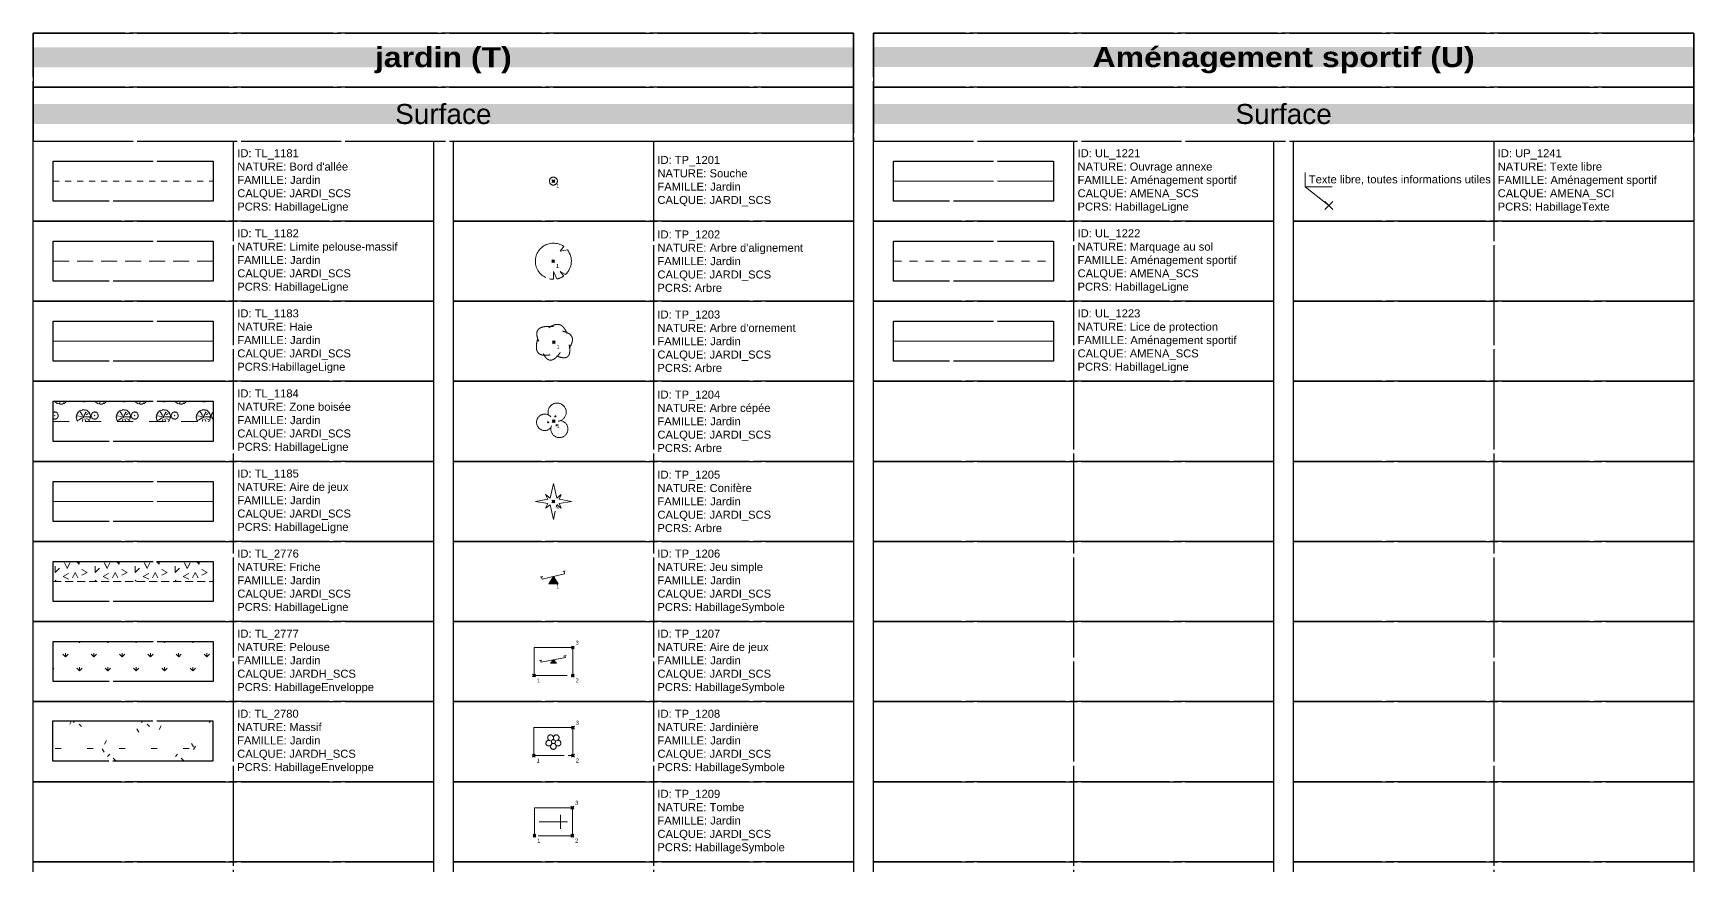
# Model space of a CAD drawing. Header units: metres. Extents: x 3067 to 3319, y 1703 to 1914.
# Drawn here: x 3109.05 to 3150.55, y 1725.07 to 1745.87 of the extents above; entities that cross this region are included whole.
import ezdxf

# ---------------------------------------------------------------- set-up
doc = ezdxf.new("R2010")
doc.units = ezdxf.units.M
doc.header["$PDMODE"] = 3
doc.header["$PDSIZE"] = 0.1
for name, pattern in [('Socle_Continu', [2.5, 2.5, 0]), ('TL_1181', [0.3, 0.15, -0.15]), ('TL_1182', [0.6, 0.4, -0.2]), ('TL_1184', [0.8, 0.4, -0.4]), ('TL_1185', [2.5, 2.5, 0]), ('TL_2776', [0.3, 0.2, -0.1]), ('UL_1221', [2.5, 2.5, 0]), ('UL_1222', [0.4, 0.2, -0.2])]:
    doc.linetypes.add(name, pattern=pattern)
doc.layers.get('0').update_dxf_attribs({"lineweight": 30})
for name, color, linetype, lineweight in [('1', 7, 'Socle_Continu', 30), ('2', 7, 'Socle_Continu', 30), ('3_sens et nbr de points', 7, 'Socle_Continu', 5), ('JARDH_SCS', 82, 'Socle_Continu', 13), ('JARDI_SCS', 82, 'Socle_Continu', 13)]:
    doc.layers.add(name, color=color, linetype=linetype, lineweight=lineweight)
doc.layers.add('AMENA_SCI', color=110, linetype='Socle_Continu', lineweight=13, true_color=0x00ff7f)
doc.layers.add('AMENA_SCS', color=110, linetype='Socle_Continu', lineweight=13, true_color=0x00ff7f)
doc.styles.get("Standard").update_dxf_attribs({"font": 'arial.ttf'})
doc.styles.add('Style_1', font='WINGDNG2.TTF')
doc.linetypes.add('TL_1183', pattern='A,0.5,-0.05,["ù",Style_1,S=0.254,R=180,X=0,Y=0.254],0,["ù",Style_1,S=0.254,R=0,X=-0.1,Y=-0.254]', length=0.55)
doc.linetypes.add('UL_1223', pattern='A,0.5,0,["§",Style_1,S=0.1,R=0,X=0.2,Y=-0.065],0.5', length=1)

# ---------------------------------------------------------------- blocks, each defined once
blk = doc.blocks.new('TP_1206')
at = {"layer": 'JARDI_SCS', "linetype": 'Socle_Continu'}
blk.add_hatch(color=256, dxfattribs=at).paths.add_polyline_path([(0, 0.125), (-0.117, -0.062), (0.117, -0.062)])
at = {"layer": 'JARDI_SCS', "linetype": 'Socle_Continu', "flags": 128}
for points in [[(-0.328, 0.109), (-0.266, 0.125)], [(-0.281, 0.055), (-0.297, 0.117)], [(-0.281, 0.055), (0.281, 0.195), (0.266, 0.258)], [(0.234, 0.25), (0.297, 0.266)]]:
    blk.add_lwpolyline(points, dxfattribs=at)
blk.add_lwpolyline([(0, 0.125), (-0.117, -0.062), (0.117, -0.062)], close=True, dxfattribs=at)
at = {"layer": 'JARDI_SCS', "linetype": 'Socle_Continu', "flags": 9}
for tag, p in [('ID', (0.793, 0.119)), ('NATURE', (0.793, -0.203)), ('FAMILLE', (0.793, -0.524)), ('CALQUE', (0.793, -0.845)), ('PCRS', (0.793, -1.166))]:
    blk.add_attdef(tag, p, '', height=0.2, dxfattribs=at)
blk = doc.blocks.new('TP_1205')
at = {"layer": 'JARDI_SCS', "linetype": 'Socle_Continu', "flags": 128}
blk.add_lwpolyline([(0.084, 0.084), (0, 0.45), (-0.084, 0.084), (-0.197, 0.169), (-0.141, 0.056), (-0.45, 0), (-0.141, -0.056), (-0.197, -0.169), (-0.084, -0.084), (0, -0.45), (0.084, -0.084), (0.197, -0.169), (0.141, -0.056), (0.45, 0), (0.141, 0.056), (0.197, 0.169)], close=True, dxfattribs=at)
at = {"layer": 'JARDI_SCS', "linetype": 'Socle_Continu', "flags": 9}
for tag, p in [('ID', (0.936, 0.245)), ('NATURE', (0.936, -0.076)), ('FAMILLE', (0.936, -0.398)), ('CALQUE', (0.936, -0.719)), ('PCRS', (0.936, -1.04))]:
    blk.add_attdef(tag, p, '', height=0.2, dxfattribs=at)
blk = doc.blocks.new('TP_1201')
at = {"layer": 'JARDI_SCS', "linetype": 'Socle_Continu'}
blk.add_circle((0, 0), 0.1, dxfattribs=at)
at = {"layer": 'JARDI_SCS', "linetype": 'Socle_Continu', "flags": 9}
for tag, p in [('ID', (0.488, -0.054)), ('NATURE', (0.488, -0.375)), ('CALQUE', (0.488, -1.017)), ('FAMILLE', (0.488, -0.696))]:
    blk.add_attdef(tag, p, '', height=0.2, dxfattribs=at)
blk = doc.blocks.new('TP_1202')
at = {"layer": 'JARDI_SCS', "linetype": 'Socle_Continu', "flags": 128}
blk.add_lwpolyline([(0.31, -0.335, 0.396139), (0.355, 0.281), (0.177, 0.251), (0.264, 0.367, 1.3671), (0.008, -0.453), (0.008, -0.256), (0.09, -0.446, 0.10638), (0.264, -0.372), (0.177, -0.256)], format="xyb", close=True, dxfattribs=at)
at = {"layer": 'JARDI_SCS', "linetype": 'Socle_Continu', "flags": 9}
for tag, p in [('ID', (1, 0.227)), ('NATURE', (1, -0.094)), ('FAMILLE', (1, -0.415)), ('CALQUE', (1, -0.736)), ('PCRS', (1, -1.058))]:
    blk.add_attdef(tag, p, '', height=0.2, dxfattribs=at)
blk = doc.blocks.new('TP_1203')
at = {"layer": 'JARDI_SCS', "linetype": 'Socle_Continu'}
for points in [[(0.317, 0.2, 0.007667), (0.31, 0.219, 0.026874), (0.279, 0.282, 0.047786), (0.236, 0.346, 0.023985), (0.22, 0.364, 0.040407), (0.188, 0.391, 0.05708), (0.15, 0.412, 0.021505), (0.134, 0.418, 0.075257), (0.079, 0.426, 0.004647), (0.075, 0.426, 0.067031), (0.011, 0.416, 0.025669), (-0.025, 0.403, 0.024468), (-0.058, 0.388, 0.036292), (-0.133, 0.341)], [(-0.414, 0.059, 0.030688), (-0.44, -0.051, 0.042762), (-0.448, -0.139, 0.002681), (-0.448, -0.145, 0.068057), (-0.437, -0.22, 0.027564), (-0.43, -0.238, 0.0661), (-0.407, -0.278, 0.02929), (-0.395, -0.292, 0.071575), (-0.359, -0.319, 0.024959), (-0.339, -0.328, 0.055555), (-0.293, -0.342, 0.042997), (-0.227, -0.347, 0.011964), (-0.208, -0.347, 0.03671), (-0.105, -0.334)], [(-0.02, 0.369, 0.026081), (-0.147, 0.375, 0.000498), (-0.149, 0.375, 0.000061), (-0.149, 0.375, 0.039737), (-0.254, 0.367, 0.05935), (-0.332, 0.345, 0.002412), (-0.335, 0.344, 0.092506), (-0.393, 0.305, 0.000753), (-0.393, 0.305, 0.098491), (-0.424, 0.258, 0.011844), (-0.427, 0.252, 0.083514), (-0.437, 0.191, 0.009601), (-0.437, 0.184, 0.062383), (-0.423, 0.101, 0.027233), (-0.4, 0.034, 0.012932), (-0.386, 0.003)], [(0.373, -0.166, 0.034341), (0.42, -0.085, 0.016386), (0.431, -0.062, 0.033024), (0.447, -0.013, 0.065516), (0.455, 0.048, 0.004498), (0.455, 0.052, 0.088708), (0.444, 0.108, 0.001985), (0.443, 0.11, 0.087204), (0.413, 0.157, 0.010127), (0.407, 0.164, 0.060799), (0.363, 0.198, 0.037701), (0.311, 0.224, 0.012492), (0.293, 0.231, 0.034867), (0.205, 0.256)], [(-0.274, -0.306, 0.039486), (-0.23, -0.38, 0.04359), (-0.198, -0.418, 0.016585), (-0.184, -0.431, 0.081902), (-0.139, -0.459, 0.006579), (-0.135, -0.461, 0.089308), (-0.092, -0.468, 0.016983), (-0.084, -0.468, 0.078527), (-0.037, -0.457, 0.013117), (-0.03, -0.454, 0.063228), (0.027, -0.417, 0.02257), (0.061, -0.386, 0.018838), (0.086, -0.359, 0.027877), (0.148, -0.278)], [(0.064, -0.363, 0.004702), (0.076, -0.368, 0.029397), (0.155, -0.395, 0.053456), (0.231, -0.408, 0.017025), (0.243, -0.409, 0.067312), (0.292, -0.402, 0.029038), (0.305, -0.398, 0.085197), (0.338, -0.377, 0.008842), (0.341, -0.374, 0.097758), (0.369, -0.332, 0.000163), (0.369, -0.332, 0.072483), (0.386, -0.268, 0.026786), (0.388, -0.219, 0.018833), (0.387, -0.184, 0.02958), (0.373, -0.081)]]:
    blk.add_lwpolyline(points, format="xyb", dxfattribs=at)
at = {"layer": 'JARDI_SCS', "linetype": 'Socle_Continu', "flags": 9}
for tag, p in [('ID', (0.889, 0.246)), ('NATURE', (0.889, -0.075)), ('FAMILLE', (0.889, -0.396)), ('CALQUE', (0.889, -0.718)), ('PCRS', (0.889, -1.039))]:
    blk.add_attdef(tag, p, '', height=0.2, dxfattribs=at)
blk = doc.blocks.new('TP_1204')
at = {"layer": 'JARDI_SCS', "linetype": 'Socle_Continu'}
for centre, radius in [((0.056, 0.119), 0.014), ((-0.127, -0.029), 0.0141), ((0.084, -0.106), 0.014)]:
    blk.add_circle(centre, radius, dxfattribs=at)
for centre, radius, start, end in [((0.098, 0.224), 0.227, 277.1047, 198.3791), ((-0.211, -0.029), 0.205, 43.3093, 318.8126), ((0.154, -0.198), 0.214, 157.5, 81.9939)]:
    blk.add_arc(centre, radius, start, end, dxfattribs=at)
at = {"layer": 'JARDI_SCS', "linetype": 'Socle_Continu', "extrusion": (0, 0, -1)}
blk.add_ellipse((-0.127, -0.029), major_axis=(0.00999, 0.00999), ratio=1, start_param=3.926991, end_param=7.068583, dxfattribs=at)
at = {"layer": 'JARDI_SCS', "linetype": 'Socle_Continu', "flags": 9}
for tag, p in [('ID', (0.961, 0.266)), ('NATURE', (0.961, -0.055)), ('FAMILLE', (0.961, -0.377)), ('CALQUE', (0.961, -0.698)), ('PCRS', (0.961, -1.019))]:
    blk.add_attdef(tag, p, '', height=0.2, dxfattribs=at)
blk = doc.blocks.new('TP_1207')
at = {"layer": 'JARDI_SCS', "linetype": 'Socle_Continu'}
blk.add_hatch(color=256, dxfattribs=at).paths.add_polyline_path([(0.484, 0.394), (0.408, 0.306), (0.56, 0.306)])
for p, q in [((0.181, 0.339), (0.786, 0.448)), ((0.741, 0.487), (0.802, 0.498)), ((0.786, 0.448), (0.771, 0.492)), ((0.136, 0.377), (0.197, 0.388)), ((0.181, 0.339), (0.166, 0.383)), ((0.484, 0.394), (0.408, 0.306)), ((0.408, 0.306), (0.56, 0.306)), ((0.56, 0.306), (0.484, 0.394))]:
    blk.add_line(p, q, dxfattribs=at)
at = {"layer": 'JARDI_SCS', "linetype": 'Socle_Continu', "flags": 128}
blk.add_lwpolyline([(0.968, 0.7), (0, 0.7), (0, 0), (0.968, 0)], close=True, dxfattribs=at)
at = {"layer": 'JARDI_SCS', "linetype": 'Socle_Continu', "flags": 9}
for tag, p in [('ID', (1.328, 0.503)), ('NATURE', (1.328, 0.182)), ('FAMILLE', (1.328, -0.139)), ('CALQUE', (1.328, -0.46)), ('PCRS', (1.328, -0.782))]:
    blk.add_attdef(tag, p, '', height=0.2, dxfattribs=at)
blk = doc.blocks.new('TP_1208')
at = {"layer": 'JARDI_SCS', "linetype": 'Socle_Continu'}
for p, q in [((0.489, 0.448), (0.489, 0.4)), ((0.442, 0.365), (0.396, 0.38)), ((0.46, 0.31), (0.431, 0.271)), ((0.519, 0.31), (0.547, 0.271)), ((0.537, 0.365), (0.582, 0.38))]:
    blk.add_line(p, q, dxfattribs=at)
at = {"layer": 'JARDI_SCS', "linetype": 'Socle_Continu', "flags": 128}
blk.add_lwpolyline([(0, 0), (0, 0.7), (0.978, 0.7), (0.978, 0)], close=True, dxfattribs=at)
at = {"layer": 'JARDI_SCS', "linetype": 'Socle_Continu'}
blk.add_circle((0.489, 0.35), 0.05, dxfattribs=at)
for centre, start, end in [((0.418, 0.448), 359.9728, 252.02), ((0.56, 0.448), 288, 180), ((0.374, 0.313), 72, 324.0094), ((0.489, 0.229), 144, 36), ((0.418, 0.448), 305.981, 306.019), ((0.605, 0.313), 161.9874, 162.0126), ((0.605, 0.313), 215.9822, 108.0238)]:
    blk.add_arc(centre, 0.0713, start, end, dxfattribs=at)
at = {"layer": 'JARDI_SCS', "linetype": 'Socle_Continu', "flags": 9}
for tag, p in [('ID', (1.332, 0.495)), ('NATURE', (1.332, 0.174)), ('FAMILLE', (1.332, -0.148)), ('CALQUE', (1.332, -0.469)), ('PCRS', (1.332, -0.79))]:
    blk.add_attdef(tag, p, '', height=0.2, dxfattribs=at)
blk = doc.blocks.new('TP_1209')
at = {"layer": 'JARDI_SCS', "linetype": 'Socle_Continu'}
for p, q in [((0.651, 0.525), (0.651, 0.175)), ((0.118, 0.35), (0.829, 0.35))]:
    blk.add_line(p, q, dxfattribs=at)
at = {"layer": 'JARDI_SCS', "linetype": 'Socle_Continu', "flags": 128}
blk.add_lwpolyline([(0, 0.7), (0.947, 0.7), (0.947, 0), (0, 0)], close=True, dxfattribs=at)
at = {"layer": 'JARDI_SCS', "linetype": 'Socle_Continu', "flags": 9}
for tag, p in [('ID', (1.368, 0.529)), ('NATURE', (1.368, 0.208)), ('FAMILLE', (1.368, -0.114)), ('CALQUE', (1.368, -0.435)), ('PCRS', (1.368, -0.756))]:
    blk.add_attdef(tag, p, '', height=0.2, dxfattribs=at)
blk = doc.blocks.new('*U63')
at = {"layer": 'AMENA_SCI', "linetype": 'Socle_Continu'}
blk.add_line((-0.592, 0.467), (0, 0), dxfattribs=at)
at = {"layer": 'AMENA_SCI', "linetype": 'Socle_Continu', "flags": 128}
blk.add_lwpolyline([(0.081, 0.467), (-0.592, 0.467), (-0.592, 0.824)], dxfattribs=at)
at = {"layer": 'AMENA_SCI', "linetype": 'Socle_Continu'}
blk.add_point((0, 0), dxfattribs=at)
blk.add_attdef('TXT', (-0.503, 0.555), '', height=0.2, dxfattribs=at)
at = {"layer": 'AMENA_SCI', "linetype": 'Socle_Continu', "flags": 9}
for tag, p in [('NATURE', (1.967, -0.177)), ('ID', (1.967, 0.144)), ('FAMILLE', (1.967, -0.499)), ('CALQUE', (1.967, -0.82)), ('PCRS', (1.967, -1.141))]:
    blk.add_attdef(tag, p, '', height=0.2, dxfattribs=at)

msp = doc.modelspace()

# ---------------------------------------------------------------- hatches: boundary and pattern name
at = {"layer": 'JARDH_SCS', "linetype": 'Socle_Continu'}
h = msp.add_hatch(dxfattribs=at)
h.set_pattern_fill('TL_1184', color=256, pattern_type=2)
h.set_pattern_definition([(296.565051, (0.15, 8.18), (1, -1.000000004), [0.02236068, -2.2137073]), (243.434949, (0.16, 8.2), (8e-09, -1), [0.02236068, -2.2137073]), (0, (0.14, 8.2), (0, 1), [0.02, -0.98]), (285.945396, (0.12, 8.27), (1.000000001, -2.9999999986), [0.0728011, -7.2073088]), (206.565051, (0.14, 8.28), (-1.000000004, -1), [0.02236068, -2.2137073]), (333.434949, (0.12, 8.29), (1, 8e-09), [0.02236068, -2.2137073]), (251.565051, (0.14, 8.35), (7e-11, -1.000000003), [0.06324555, -3.0990321]), (180, (0.16, 8.35), (-1e-16, -1), [0.02, -0.98]), (296.565051, (0.15, 8.37), (1, -1.000000004), [0.02236068, -2.2137073]), (233.130102, (0.18, 8.41), (-2.000000019, -2.999999988), [0.05, -4.95]), (180, (0.2, 8.41), (-1e-16, -1), [0.02, -0.98]), (270, (0.2, 8.43), (1, -2e-16), [0.02, -0.98]), (206.565051, (0.24, 8.45), (-1.000000004, -1), [0.04472136, -2.19134662]), (161.565051, (0.27, 8.44), (-1.000000003, -7e-11), [0.03162278, -3.13065488]), (270, (0.27, 8.46), (1, -2e-16), [0.02, -0.98]), (180, (0.33, 8.46), (-1e-16, -1), [0.06, -0.94]), (116.565051, (0.34, 8.44), (-1, 1.000000004), [0.02236068, -2.2137073]), (243.434949, (0.35, 8.46), (8e-09, -1), [0.02236068, -2.2137073]), (165.963757, (0.39, 8.45), (-1.000000001, -1.3e-08), [0.04123106, -4.08187457]), (135, (0.42, 8.42), (-1, 6e-17), [0.0424264, -1.37178716]), (90, (0.42, 8.4), (-1, 6e-17), [0.02, -0.98]), (180, (0.44, 8.4), (-1e-16, -1), [0.02, -0.98]), (116.565051, (0.46, 8.36), (-1, 1.000000004), [0.04472136, -2.19134662]), (90, (0.46, 8.34), (-1, 6e-17), [0.02, -0.98]), (153.434949, (0.48, 8.33), (-1, -8e-09), [0.02236068, -2.2137073]), (90, (0.48, 8.27), (-1, 6e-17), [0.06, -0.94]), (45, (0.46, 8.25), (6e-17, 1), [0.02828427, -1.3859293]), (116.565051, (0.47, 8.23), (-1, 1.000000004), [0.02236068, -2.2137073]), (68.198591, (0.45, 8.18), (0.999999973, 3.00000001), [0.05385165, -5.33131316]), (18.434949, (0.42, 8.17), (1.999999994, 1.00000001), [0.03162278, -3.13065488]), (90, (0.42, 8.15), (-1, 6e-17), [0.02, -0.98]), (36.869898, (0.38, 8.12), (0.999999994, 1.000000006), [0.05, -4.95]), (0, (0.35, 8.12), (0, 1), [0.03, -0.97]), (63.434949, (0.34, 8.1), (-8e-09, 1), [0.02236068, -2.2137073]), (0, (0.28, 8.1), (0, 1), [0.06, -0.94]), (315, (0.26, 8.12), (1, -3e-16), [0.02828427, -1.3859293]), (26.565051, (0.24, 8.11), (1.000000004, 1), [0.02236068, -2.2137073]), (341.565051, (0.21, 8.12), (1.000000003, 7e-11), [0.03162278, -3.13065488]), (321.340192, (0.16, 8.16), (4.000000012, -2.9999999835), [0.06403124, -6.339093]), (90, (0.31, 8.27), (-1, 6e-17), [0.02, -0.98]), (0, (0.29, 8.27), (0, 1), [0.02, -0.98]), (270, (0.29, 8.29), (1, -2e-16), [0.02, -0.98]), (180, (0.31, 8.29), (-1e-16, -1), [0.02, -0.98]), (90, (0.75, 8.77), (-1, 6e-17), [0.02, -0.98]), (0, (0.73, 8.77), (0, 1), [0.02, -0.98]), (270, (0.73, 8.79), (1, -2e-16), [0.02, -0.98]), (180, (0.75, 8.79), (-1e-16, -1), [0.02, -0.98]), (296.565051, (0.59, 8.68), (1, -1.000000004), [0.02236068, -2.2137073]), (243.434949, (0.6, 8.7), (8e-09, -1), [0.02236068, -2.2137073]), (0, (0.58, 8.7), (0, 1), [0.02, -0.98]), (285.945396, (0.56, 8.77), (1.000000001, -2.9999999986), [0.0728011, -7.2073088]), (206.565051, (0.58, 8.78), (-1.000000004, -1), [0.02236068, -2.2137073]), (333.434949, (0.56, 8.79), (1, 8e-09), [0.02236068, -2.2137073]), (251.565051, (0.58, 8.85), (7e-11, -1.000000003), [0.06324555, -3.0990321]), (180, (0.6, 8.85), (-1e-16, -1), [0.02, -0.98]), (296.565051, (0.59, 8.87), (1, -1.000000004), [0.02236068, -2.2137073]), (233.130102, (0.62, 8.91), (-2.000000019, -2.999999988), [0.05, -4.95]), (180, (0.64, 8.91), (-1e-16, -1), [0.02, -0.98]), (270, (0.64, 8.93), (1, -2e-16), [0.02, -0.98]), (206.565051, (0.68, 8.95), (-1.000000004, -1), [0.04472136, -2.19134662]), (161.565051, (0.71, 8.94), (-1.000000003, -7e-11), [0.03162278, -3.13065488]), (270, (0.71, 8.96), (1, -2e-16), [0.02, -0.98]), (180, (0.77, 8.96), (-1e-16, -1), [0.06, -0.94]), (116.565051, (0.78, 8.94), (-1, 1.000000004), [0.02236068, -2.2137073]), (243.434949, (0.79, 8.96), (8e-09, -1), [0.02236068, -2.2137073]), (165.963757, (0.83, 8.95), (-1.000000001, -1.3e-08), [0.04123106, -4.08187457]), (135, (0.86, 8.92), (-1, 6e-17), [0.0424264, -1.37178716]), (90, (0.86, 8.9), (-1, 6e-17), [0.02, -0.98]), (180, (0.88, 8.9), (-1e-16, -1), [0.02, -0.98]), (116.565051, (0.9, 8.86), (-1, 1.000000004), [0.04472136, -2.19134662]), (90, (0.9, 8.84), (-1, 6e-17), [0.02, -0.98]), (153.434949, (0.92, 8.83), (-1, -8e-09), [0.02236068, -2.2137073]), (90, (0.92, 8.77), (-1, 6e-17), [0.06, -0.94]), (45, (0.9, 8.75), (6e-17, 1), [0.02828427, -1.3859293]), (116.565051, (0.91, 8.73), (-1, 1.000000004), [0.02236068, -2.2137073]), (68.198591, (0.89, 8.68), (0.999999973, 3.00000001), [0.05385165, -5.33131316]), (18.434949, (0.86, 8.67), (1.999999994, 1.00000001), [0.03162278, -3.13065488]), (90, (0.86, 8.65), (-1, 6e-17), [0.02, -0.98]), (36.869898, (0.82, 8.62), (0.999999994, 1.000000006), [0.05, -4.95]), (0, (0.79, 8.62), (0, 1), [0.03, -0.97]), (63.434949, (0.78, 8.6), (-8e-09, 1), [0.02236068, -2.2137073]), (0, (0.72, 8.6), (0, 1), [0.06, -0.94]), (315, (0.7, 8.62), (1, -3e-16), [0.02828427, -1.3859293]), (26.565051, (0.68, 8.61), (1.000000004, 1), [0.02236068, -2.2137073]), (341.565051, (0.65, 8.62), (1.000000003, 7e-11), [0.03162278, -3.13065488]), (321.340192, (0.6, 8.66), (4.000000012, -2.9999999835), [0.06403124, -6.339093]), (296.565051, (0.51, 8.265), (1, -1.000000004), [0.01118034, -2.22488764]), (243.434949, (0.515, 8.275), (8e-09, -1), [0.01118034, -2.22488764]), (0, (0.505, 8.275), (0, 1), [0.01, -0.99]), (285.945396, (0.495, 8.31), (1.000000001, -2.9999999986), [0.03640055, -7.24370934]), (206.565051, (0.505, 8.315), (-1.000000004, -1), [0.01118034, -2.22488764]), (333.434949, (0.495, 8.32), (1, 8e-09), [0.01118034, -2.22488764]), (251.565051, (0.505, 8.35), (7e-11, -1.000000003), [0.03162278, -3.13065488]), (180, (0.515, 8.35), (-1e-16, -1), [0.01, -0.99]), (296.565051, (0.51, 8.36), (1, -1.000000004), [0.01118034, -2.22488764]), (233.130102, (0.525, 8.38), (-2.000000019, -2.999999988), [0.025, -4.975]), (180, (0.535, 8.38), (-1e-16, -1), [0.01, -0.99]), (270, (0.535, 8.39), (1, -2e-16), [0.01, -0.99]), (206.565051, (0.555, 8.4), (-1.000000004, -1), [0.02236068, -2.2137073]), (161.565051, (0.57, 8.395), (-1.000000003, -7e-11), [0.0158114, -3.14646627]), (270, (0.57, 8.405), (1, -2e-16), [0.01, -0.99]), (180, (0.6, 8.405), (-1e-16, -1), [0.03, -0.97]), (116.565051, (0.605, 8.395), (-1, 1.000000004), [0.01118034, -2.22488764]), (243.434949, (0.61, 8.405), (8e-09, -1), [0.01118034, -2.22488764]), (165.963757, (0.63, 8.4), (-1.000000001, -1.3e-08), [0.02061553, -4.1024901]), (135, (0.645, 8.385), (-1, 6e-17), [0.0212132, -1.39300036]), (90, (0.645, 8.375), (-1, 6e-17), [0.01, -0.99]), (180, (0.655, 8.375), (-1e-16, -1), [0.01, -0.99]), (116.565051, (0.665, 8.355), (-1, 1.000000004), [0.02236068, -2.2137073]), (90, (0.665, 8.345), (-1, 6e-17), [0.01, -0.99]), (153.434949, (0.675, 8.34), (-1, -8e-09), [0.01118034, -2.22488764]), (90, (0.675, 8.31), (-1, 6e-17), [0.03, -0.97]), (45, (0.665, 8.3), (6e-17, 1), [0.01414214, -1.40007143]), (116.565051, (0.67, 8.29), (-1, 1.000000004), [0.01118034, -2.22488764]), (68.198591, (0.66, 8.265), (0.999999973, 3.00000001), [0.02692582, -5.35823898]), (18.434949, (0.645, 8.26), (1.999999994, 1.00000001), [0.0158114, -3.14646627]), (90, (0.645, 8.25), (-1, 6e-17), [0.01, -0.99]), (36.869898, (0.625, 8.235), (0.999999994, 1.000000006), [0.025, -4.975]), (0, (0.61, 8.235), (0, 1), [0.015, -0.985]), (63.434949, (0.605, 8.225), (-8e-09, 1), [0.01118034, -2.22488764]), (0, (0.575, 8.225), (0, 1), [0.03, -0.97]), (315, (0.565, 8.235), (1, -3e-16), [0.01414214, -1.40007143]), (26.565051, (0.555, 8.23), (1.000000004, 1), [0.01118034, -2.22488764]), (341.565051, (0.54, 8.235), (1.000000003, 7e-11), [0.0158114, -3.14646627]), (321.340192, (0.515, 8.255), (4.000000012, -2.9999999835), [0.03201562, -6.37110862]), (90, (0.59, 8.31), (-1, 6e-17), [0.01, -0.99]), (0, (0.58, 8.31), (0, 1), [0.01, -0.99]), (270, (0.58, 8.32), (1, -2e-16), [0.01, -0.99]), (180, (0.59, 8.32), (-1e-16, -1), [0.01, -0.99]), (90, (0.325, 8.74), (-1, 6e-17), [0.01, -0.99]), (0, (0.315, 8.74), (0, 1), [0.01, -0.99]), (270, (0.315, 8.75), (1, -2e-16), [0.01, -0.99]), (180, (0.325, 8.75), (-1e-16, -1), [0.01, -0.99]), (296.565051, (0.245, 8.695), (1, -1.000000004), [0.01118034, -2.22488764]), (243.434949, (0.25, 8.705), (8e-09, -1), [0.01118034, -2.22488764]), (0, (0.24, 8.705), (0, 1), [0.01, -0.99]), (285.945396, (0.23, 8.74), (1.000000001, -2.9999999986), [0.03640055, -7.24370934]), (206.565051, (0.24, 8.745), (-1.000000004, -1), [0.01118034, -2.22488764]), (333.434949, (0.23, 8.75), (1, 8e-09), [0.01118034, -2.22488764]), (251.565051, (0.24, 8.78), (7e-11, -1.000000003), [0.03162278, -3.13065488]), (180, (0.25, 8.78), (-1e-16, -1), [0.01, -0.99]), (296.565051, (0.245, 8.79), (1, -1.000000004), [0.01118034, -2.22488764]), (233.130102, (0.26, 8.81), (-2.000000019, -2.999999988), [0.025, -4.975]), (180, (0.27, 8.81), (-1e-16, -1), [0.01, -0.99]), (270, (0.27, 8.82), (1, -2e-16), [0.01, -0.99]), (206.565051, (0.29, 8.83), (-1.000000004, -1), [0.02236068, -2.2137073]), (161.565051, (0.305, 8.825), (-1.000000003, -7e-11), [0.0158114, -3.14646627]), (270, (0.305, 8.835), (1, -2e-16), [0.01, -0.99]), (180, (0.335, 8.835), (-1e-16, -1), [0.03, -0.97]), (116.565051, (0.34, 8.825), (-1, 1.000000004), [0.01118034, -2.22488764]), (243.434949, (0.345, 8.835), (8e-09, -1), [0.01118034, -2.22488764]), (165.963757, (0.365, 8.83), (-1.000000001, -1.3e-08), [0.02061553, -4.1024901]), (135, (0.38, 8.815), (-1, 6e-17), [0.0212132, -1.39300036]), (90, (0.38, 8.805), (-1, 6e-17), [0.01, -0.99]), (180, (0.39, 8.805), (-1e-16, -1), [0.01, -0.99]), (116.565051, (0.4, 8.785), (-1, 1.000000004), [0.02236068, -2.2137073]), (90, (0.4, 8.775), (-1, 6e-17), [0.01, -0.99]), (153.434949, (0.41, 8.77), (-1, -8e-09), [0.01118034, -2.22488764]), (90, (0.41, 8.74), (-1, 6e-17), [0.03, -0.97]), (45, (0.4, 8.73), (6e-17, 1), [0.01414214, -1.40007143]), (116.565051, (0.405, 8.72), (-1, 1.000000004), [0.01118034, -2.22488764]), (68.198591, (0.395, 8.695), (0.999999973, 3.00000001), [0.02692582, -5.35823898]), (18.434949, (0.38, 8.69), (1.999999994, 1.00000001), [0.0158114, -3.14646627]), (90, (0.38, 8.68), (-1, 6e-17), [0.01, -0.99]), (36.869898, (0.36, 8.665), (0.999999994, 1.000000006), [0.025, -4.975]), (0, (0.345, 8.665), (0, 1), [0.015, -0.985]), (63.434949, (0.34, 8.655), (-8e-09, 1), [0.01118034, -2.22488764]), (0, (0.31, 8.655), (0, 1), [0.03, -0.97]), (315, (0.3, 8.665), (1, -3e-16), [0.01414214, -1.40007143]), (26.565051, (0.29, 8.66), (1.000000004, 1), [0.01118034, -2.22488764]), (341.565051, (0.275, 8.665), (1.000000003, 7e-11), [0.0158114, -3.14646627]), (321.340192, (0.25, 8.685), (4.000000012, -2.9999999835), [0.03201562, -6.37110862]), (0, (0.78, 8.78), (0, 1), [0.13, -0.87]), (59.036243, (0.75, 8.81), (1.000000014, 1.999999997), [0.11661904, -5.71433286]), (38.659808, (0.81, 8.83), (1.000000008, 0.999999996), [0.06403124, -6.339093]), (120.963757, (0.72, 8.82), (-2.00000003, 2.999999983), [0.11661904, -5.71433286]), (169.695154, (0.7, 8.79), (-6.0000000095, 0.9999999502), [0.1118034, -11.0685365]), (213.690068, (0.71, 8.76), (-0.99999999, -1.00000001), [0.10816654, -3.49738474]), (259.695154, (0.73, 8.73), (-0.9999999502, -6.0000000095), [0.1118034, -11.0685365]), (288.434949, (0.78, 8.73), (1.00000001, -1.999999994), [0.09486833, -3.06740933]), (333.434949, (0.82, 8.74), (1, 8e-09), [0.06708204, -2.16898594]), (333.434949, (0.38, 8.24), (1, 8e-09), [0.06708204, -2.16898594]), (288.434949, (0.34, 8.23), (1.00000001, -1.999999994), [0.09486833, -3.06740933]), (259.695154, (0.29, 8.23), (-0.9999999502, -6.0000000095), [0.1118034, -11.0685365]), (213.690068, (0.27, 8.26), (-0.99999999, -1.00000001), [0.10816654, -3.49738474]), (169.695154, (0.26, 8.29), (-6.0000000095, 0.9999999502), [0.1118034, -11.0685365]), (120.963757, (0.28, 8.32), (-2.00000003, 2.999999983), [0.11661904, -5.71433286]), (38.659808, (0.37, 8.33), (1.000000008, 0.999999996), [0.06403124, -6.339093]), (59.036243, (0.31, 8.31), (1.000000014, 1.999999997), [0.11661904, -5.71433286]), (0, (0.34, 8.28), (0, 1), [0.13, -0.87])])
h.paths.add_polyline_path([(3113.549, 1736.672), (3109.549, 1736.672), (3109.549, 1736.172), (3113.549, 1736.172)])
h = msp.add_hatch(dxfattribs=at)
h.set_pattern_fill('TL_2776', color=256, pattern_type=2)
h.set_pattern_definition([(0, (0.2, 0), (1, 1), [0.15, -0.4, 0.15, -0.3]), (0, (0.55, 0.1), (1, 1), [0.15, -0.85]), (90, (0.6, 0.4), (-1, 1), [0.15, -0.2, 0.15, -0.5]), (90, (0.2, 0.6), (-1, 1), [0.15, -0.85]), (45, (0.6, 0.4), (0, 1), [0.15, -0.69852814, 0.15, -0.41568542]), (135, (0.7, 0.1), (-1, 1e-16), [0.15, -0.55710678, 0.15, -0.55710678]), (225, (0.6, 0.9), (-2e-16, -1), [0.15, -1.26421356]), (225, (0.9, 0), (-2e-16, -1), [0.15, -1.26421356]), (26.565051, (0.8, 0.3), (1, 4e-10), [0.15, -2.08606798]), (63.434949, (0.9, 0.5), (4e-10, 1), [0.15, -2.08606798]), (116.565051, (0.9, 0.5), (-4e-10, 1), [0.15, -2.08606798]), (153.434949, (0.4, 0.4), (-1, 4e-10), [0.15, -2.08606798]), (206.565051, (0.4, 0.4), (-1, -4e-10), [0.15, -2.08606798]), (243.434949, (0.1, 0.4), (-4e-10, -1), [0.15, -2.08606798]), (296.565051, (0.1, 0.4), (4e-10, -1), [0.15, -2.08606798]), (333.434949, (0.8, 0.3), (1, -4e-10), [0.15, -2.08606798])])
h.paths.add_polyline_path([(3113.549, 1732.672), (3109.549, 1732.672), (3109.549, 1732.172), (3113.549, 1732.172)])
h = msp.add_hatch(dxfattribs=at)
h.set_pattern_fill('TL_2777', color=256, scale=0.5, pattern_type=2)
h.set_pattern_definition([(90, (0, 0), (-0.35355339, 0.35355339), [0.09375, -0.61335678]), (45, (0, 0), (-0.35355339, 0.35355339), [0.09375, -0.40625]), (135, (0, 0), (-0.35355339, -0.35355339), [0.09375, -0.40625])])
h.paths.add_polyline_path([(3113.549, 1730.672), (3109.549, 1730.672), (3109.549, 1729.672), (3113.549, 1729.672)])
h = msp.add_hatch(dxfattribs=at)
h.set_pattern_fill('TL_2780', color=256, scale=0.1, pattern_type=2)
h.set_pattern_definition([(0, (0, 0), (0, 0.8), [0.15, -0.65]), (60, (0, 0), (-0.8660254, 0.5), [0.1, -0.9]), (120, (0, 0), (-0.8660254, -0.5), [0.1, -0.9]), (45, (0.2, 0.2), (-0.84852814, 0.84852814), [0.08, -1.12]), (135, (0.4, 0.1), (-0.84852814, -0.84852814), [0.08, -1.12])])
h.paths.add_polyline_path([(3113.536, 1728.688), (3109.536, 1728.688), (3109.536, 1727.688), (3113.536, 1727.688)])

# ---------------------------------------------------------------- linework, layer by layer
at = {"linetype": 'Socle_Continu'}
for p, q in [((3114.049, 1743.172), (3114.049, 1703.172)), ((3124.549, 1743.172), (3124.549, 1703.172)), ((3135.049, 1743.172), (3135.049, 1703.172)), ((3145.549, 1743.172), (3145.549, 1703.172)), ((3145.549, 1743.172), (3145.549, 1703.172))]:
    msp.add_line(p, q, dxfattribs=at)
for points in [[(3109.049, 1744.519), (3129.549, 1744.519), (3129.549, 1745.866), (3109.049, 1745.866)], [(3130.049, 1744.519), (3150.549, 1744.519), (3150.549, 1745.866), (3130.049, 1745.866)], [(3109.049, 1743.172), (3129.549, 1743.172), (3129.549, 1744.519), (3109.049, 1744.519)], [(3130.049, 1743.172), (3150.549, 1743.172), (3150.549, 1744.519), (3130.049, 1744.519)], [(3109.049, 1743.172), (3119.049, 1743.172), (3119.049, 1741.172), (3109.049, 1741.172)], [(3119.549, 1743.172), (3129.549, 1743.172), (3129.549, 1741.172), (3119.549, 1741.172)], [(3130.049, 1743.172), (3140.049, 1743.172), (3140.049, 1741.172), (3130.049, 1741.172)], [(3140.549, 1743.172), (3150.549, 1743.172), (3150.549, 1741.172), (3140.549, 1741.172)], [(3109.049, 1741.172), (3119.049, 1741.172), (3119.049, 1739.172), (3109.049, 1739.172)], [(3119.549, 1741.172), (3129.549, 1741.172), (3129.549, 1739.172), (3119.549, 1739.172)], [(3130.049, 1741.172), (3140.049, 1741.172), (3140.049, 1739.172), (3130.049, 1739.172)], [(3140.549, 1741.172), (3150.549, 1741.172), (3150.549, 1739.172), (3140.549, 1739.172)], [(3109.049, 1739.172), (3119.049, 1739.172), (3119.049, 1737.172), (3109.049, 1737.172)], [(3119.549, 1739.172), (3129.549, 1739.172), (3129.549, 1737.172), (3119.549, 1737.172)], [(3130.049, 1739.172), (3140.049, 1739.172), (3140.049, 1737.172), (3130.049, 1737.172)], [(3140.549, 1739.172), (3150.549, 1739.172), (3150.549, 1737.172), (3140.549, 1737.172)], [(3109.049, 1737.172), (3119.049, 1737.172), (3119.049, 1735.172), (3109.049, 1735.172)], [(3119.549, 1737.172), (3129.549, 1737.172), (3129.549, 1735.172), (3119.549, 1735.172)], [(3130.049, 1737.172), (3140.049, 1737.172), (3140.049, 1735.172), (3130.049, 1735.172)], [(3140.549, 1737.172), (3150.549, 1737.172), (3150.549, 1735.172), (3140.549, 1735.172)], [(3109.049, 1735.172), (3119.049, 1735.172), (3119.049, 1733.172), (3109.049, 1733.172)], [(3119.549, 1735.172), (3129.549, 1735.172), (3129.549, 1733.172), (3119.549, 1733.172)], [(3130.049, 1735.172), (3140.049, 1735.172), (3140.049, 1733.172), (3130.049, 1733.172)], [(3140.549, 1735.172), (3150.549, 1735.172), (3150.549, 1733.172), (3140.549, 1733.172)], [(3109.049, 1733.172), (3119.049, 1733.172), (3119.049, 1731.172), (3109.049, 1731.172)], [(3119.549, 1733.172), (3129.549, 1733.172), (3129.549, 1731.172), (3119.549, 1731.172)], [(3130.049, 1733.172), (3140.049, 1733.172), (3140.049, 1731.172), (3130.049, 1731.172)], [(3140.549, 1733.172), (3150.549, 1733.172), (3150.549, 1731.172), (3140.549, 1731.172)], [(3109.049, 1731.172), (3119.049, 1731.172), (3119.049, 1729.172), (3109.049, 1729.172)], [(3119.549, 1731.172), (3129.549, 1731.172), (3129.549, 1729.172), (3119.549, 1729.172)], [(3130.049, 1731.172), (3140.049, 1731.172), (3140.049, 1729.172), (3130.049, 1729.172)], [(3140.549, 1731.172), (3150.549, 1731.172), (3150.549, 1729.172), (3140.549, 1729.172)], [(3109.049, 1729.172), (3119.049, 1729.172), (3119.049, 1727.172), (3109.049, 1727.172)], [(3119.549, 1729.172), (3129.549, 1729.172), (3129.549, 1727.172), (3119.549, 1727.172)], [(3130.049, 1729.172), (3140.049, 1729.172), (3140.049, 1727.172), (3130.049, 1727.172)], [(3140.549, 1729.172), (3150.549, 1729.172), (3150.549, 1727.172), (3140.549, 1727.172)], [(3109.049, 1727.172), (3119.049, 1727.172), (3119.049, 1725.172), (3109.049, 1725.172)], [(3119.549, 1727.172), (3129.549, 1727.172), (3129.549, 1725.172), (3119.549, 1725.172)], [(3130.049, 1727.172), (3140.049, 1727.172), (3140.049, 1725.172), (3130.049, 1725.172)], [(3140.549, 1727.172), (3150.549, 1727.172), (3150.549, 1725.172), (3140.549, 1725.172)], [(3109.049, 1725.172), (3119.049, 1725.172), (3119.049, 1723.172), (3109.049, 1723.172)], [(3119.549, 1725.172), (3129.549, 1725.172), (3129.549, 1723.172), (3119.549, 1723.172)], [(3130.049, 1725.172), (3140.049, 1725.172), (3140.049, 1723.172), (3130.049, 1723.172)], [(3140.549, 1725.172), (3150.549, 1725.172), (3150.549, 1723.172), (3140.549, 1723.172)]]:
    msp.add_lwpolyline(points, close=True, dxfattribs=at)
at = {"layer": '1', "color": 82, "linetype": 'Socle_Continu'}
msp.add_lwpolyline([(3109.049, 1745.866), (3129.549, 1745.866), (3129.549, 1703.172), (3109.049, 1703.172)], close=True, dxfattribs=at)
at = {"layer": '1', "color": 110, "linetype": 'Socle_Continu', "true_color": 0x00ff7f}
msp.add_lwpolyline([(3130.049, 1745.866), (3150.549, 1745.866), (3150.549, 1703.172), (3130.049, 1703.172)], close=True, dxfattribs=at)
at = {"layer": '2', "linetype": 'Socle_Continu'}
for points in [[(3109.549, 1742.672), (3113.549, 1742.672), (3113.549, 1741.672), (3109.549, 1741.672)], [(3130.549, 1742.672), (3134.549, 1742.672), (3134.549, 1741.672), (3130.549, 1741.672)], [(3109.549, 1740.672), (3113.549, 1740.672), (3113.549, 1739.672), (3109.549, 1739.672)], [(3130.549, 1740.672), (3134.549, 1740.672), (3134.549, 1739.672), (3130.549, 1739.672)], [(3109.549, 1738.672), (3113.549, 1738.672), (3113.549, 1737.672), (3109.549, 1737.672)], [(3130.549, 1738.672), (3134.549, 1738.672), (3134.549, 1737.672), (3130.549, 1737.672)], [(3109.549, 1736.672), (3113.549, 1736.672), (3113.549, 1735.672), (3109.549, 1735.672)], [(3109.549, 1734.672), (3113.549, 1734.672), (3113.549, 1733.672), (3109.549, 1733.672)], [(3109.549, 1732.672), (3113.549, 1732.672), (3113.549, 1731.672), (3109.549, 1731.672)], [(3109.549, 1730.672), (3113.549, 1730.672), (3113.549, 1729.672), (3109.549, 1729.672)], [(3109.536, 1728.688), (3113.536, 1728.688), (3113.536, 1727.688), (3109.536, 1727.688)]]:
    msp.add_lwpolyline(points, close=True, dxfattribs=at)
at = {"layer": '3_sens et nbr de points', "linetype": 'Socle_Continu'}
for p, q in [((3122.014, 1742.207), (3122.085, 1742.137)), ((3122.014, 1742.207), (3122.085, 1742.137)), ((3122.014, 1742.137), (3122.085, 1742.207)), ((3122.008, 1740.21), (3122.079, 1740.139)), ((3122.008, 1740.21), (3122.079, 1740.139)), ((3122.008, 1740.139), (3122.079, 1740.21)), ((3122.023, 1738.186), (3122.094, 1738.116)), ((3122.023, 1738.186), (3122.094, 1738.116)), ((3122.023, 1738.116), (3122.094, 1738.186)), ((3122.022, 1736.209), (3122.092, 1736.139)), ((3122.022, 1736.209), (3122.092, 1736.139)), ((3122.022, 1736.139), (3122.092, 1736.209)), ((3122.014, 1734.207), (3122.085, 1734.137)), ((3122.014, 1734.207), (3122.085, 1734.137)), ((3122.014, 1734.137), (3122.085, 1734.207)), ((3122.014, 1732.207), (3122.085, 1732.137)), ((3122.014, 1732.207), (3122.085, 1732.137)), ((3122.014, 1732.137), (3122.085, 1732.207)), ((3122.498, 1730.557), (3122.569, 1730.486)), ((3122.498, 1730.557), (3122.569, 1730.486)), ((3122.498, 1730.486), (3122.569, 1730.557)), ((3121.53, 1729.857), (3121.601, 1729.787)), ((3121.53, 1729.857), (3121.601, 1729.787)), ((3121.53, 1729.787), (3121.601, 1729.857)), ((3122.498, 1729.857), (3122.569, 1729.786)), ((3122.498, 1729.786), (3122.569, 1729.857)), ((3122.503, 1728.557), (3122.574, 1728.487)), ((3122.503, 1728.557), (3122.574, 1728.487)), ((3122.503, 1728.487), (3122.574, 1728.557)), ((3121.525, 1727.857), (3121.595, 1727.787)), ((3121.525, 1727.857), (3121.595, 1727.787)), ((3121.525, 1727.787), (3121.595, 1727.857)), ((3122.503, 1727.857), (3122.574, 1727.786)), ((3122.503, 1727.786), (3122.574, 1727.857)), ((3122.487, 1726.557), (3122.558, 1726.487)), ((3122.487, 1726.557), (3122.558, 1726.487)), ((3122.487, 1726.487), (3122.558, 1726.557)), ((3121.54, 1725.857), (3121.611, 1725.787)), ((3121.54, 1725.857), (3121.611, 1725.787)), ((3121.54, 1725.787), (3121.611, 1725.857)), ((3122.487, 1725.857), (3122.558, 1725.787)), ((3122.487, 1725.787), (3122.558, 1725.857))]:
    msp.add_line(p, q, dxfattribs=at)
for centre in [(3122.049, 1742.172), (3122.043, 1740.174), (3122.058, 1738.151), (3122.057, 1736.174), (3122.049, 1734.172), (3122.049, 1732.172), (3122.533, 1730.522), (3121.565, 1729.822), (3122.533, 1729.822), (3122.538, 1728.522), (3121.56, 1727.822), (3122.538, 1727.822), (3122.523, 1726.522), (3121.576, 1725.822), (3122.523, 1725.822)]:
    msp.add_circle(centre, 0.025, dxfattribs=at)
at = {"layer": 'AMENA_SCS', "linetype": 'UL_1221', "flags": 128}
msp.add_lwpolyline([(3130.549, 1742.172), (3134.549, 1742.172)], dxfattribs=at)
at = {"layer": 'AMENA_SCS', "linetype": 'UL_1222', "flags": 128}
msp.add_lwpolyline([(3130.549, 1740.172), (3134.549, 1740.172)], dxfattribs=at)
at = {"layer": 'AMENA_SCS', "linetype": 'UL_1223', "flags": 128}
msp.add_lwpolyline([(3130.549, 1738.172), (3134.549, 1738.172)], dxfattribs=at)
at = {"layer": 'JARDI_SCS', "linetype": 'TL_1181', "flags": 128}
msp.add_lwpolyline([(3109.549, 1742.172), (3113.549, 1742.172)], dxfattribs=at)
at = {"layer": 'JARDI_SCS', "linetype": 'TL_1182', "flags": 128}
msp.add_lwpolyline([(3109.549, 1740.172), (3113.549, 1740.172)], dxfattribs=at)
at = {"layer": 'JARDI_SCS', "linetype": 'TL_1183', "flags": 128}
msp.add_lwpolyline([(3109.549, 1738.172), (3113.549, 1738.172)], dxfattribs=at)
at = {"layer": 'JARDI_SCS', "linetype": 'TL_1184', "flags": 128}
msp.add_lwpolyline([(3109.549, 1736.172), (3113.549, 1736.172)], dxfattribs=at)
at = {"layer": 'JARDI_SCS', "linetype": 'TL_1185', "flags": 128}
msp.add_lwpolyline([(3109.549, 1734.172), (3113.549, 1734.172)], dxfattribs=at)
at = {"layer": 'JARDI_SCS', "linetype": 'TL_2776', "flags": 128}
msp.add_lwpolyline([(3109.549, 1732.172), (3113.549, 1732.172)], dxfattribs=at)

# ---------------------------------------------------------------- block references
at = {"layer": 'AMENA_SCI', "linetype": 'Socle_Continu'}
msp.add_blockref('*U63', (3141.431, 1741.562), dxfattribs=at).add_auto_attribs({'TXT': 'Texte libre, toutes informations utiles'})
at = {"layer": 'JARDI_SCS', "linetype": 'Socle_Continu'}
for name, p in [('TP_1201', (3122.049, 1742.172)), ('TP_1202', (3122.043, 1740.174)), ('TP_1203', (3122.071, 1738.168)), ('TP_1204', (3122.045, 1736.177)), ('TP_1205', (3122.049, 1734.172)), ('TP_1206', (3122.049, 1732.172)), ('TP_1207', (3121.565, 1729.822)), ('TP_1208', (3121.56, 1727.822)), ('TP_1209', (3121.576, 1725.822))]:
    msp.add_blockref(name, p, dxfattribs=at)

# ---------------------------------------------------------------- texts
at = {"linetype": 'Socle_Continu', "char_height": 0.5, "width": 20.5, "attachment_point": 5, "bg_fill": 1, "box_fill_scale": 1, "bg_fill_transparency": 0}
for s, insert, bg_fill_color in [('{\\fArial Black|b0|i0|c0|p34;\\C256;\\c16777215;jardin (T)}', (3119.299, 1745.192), 82), ('{\\fArial Black|b0|i0|c0|p34;\\C256;\\c16777215;Aménagement sportif (U)}', (3140.299, 1745.192), 110), ('\\pxqc;Surface', (3119.299, 1743.845), 254), ('\\pxqc;Surface', (3140.299, 1743.845), 254)]:
    msp.add_mtext(s, dxfattribs=dict(at, insert=insert, bg_fill_color=bg_fill_color))
at = {"linetype": 'Socle_Continu', "char_height": 0.2, "width": 4.9, "attachment_point": 4}
for s, insert in [("ID: TL_1181\\PNATURE: Bord d'allée\\PFAMILLE: Jardin\\PCALQUE: JARDI_SCS\\PPCRS: HabillageLigne", (3114.149, 1742.172)), ('ID: TP_1201\\PNATURE: Souche\\PFAMILLE: Jardin\\PCALQUE: JARDI_SCS', (3124.649, 1742.172)), ('ID: UL_1221\\PNATURE: Ouvrage annexe\\PFAMILLE: Aménagement sportif\\PCALQUE: AMENA_SCS\\PPCRS: HabillageLigne', (3135.149, 1742.172)), ('ID: UP_1241\\PNATURE: Texte libre\\PFAMILLE: Aménagement sportif\\PCALQUE: AMENA_SCI\\PPCRS: HabillageTexte', (3145.649, 1742.172)), ('ID: TL_1182\\PNATURE: Limite pelouse-massif\\PFAMILLE: Jardin\\PCALQUE: JARDI_SCS\\PPCRS: HabillageLigne', (3114.149, 1740.172)), ("ID: TP_1202\\PNATURE: Arbre d'alignement\\PFAMILLE: Jardin\\PCALQUE: JARDI_SCS\\PPCRS: Arbre", (3124.649, 1740.172)), ('ID: UL_1222\\PNATURE: Marquage au sol\\PFAMILLE: Aménagement sportif\\PCALQUE: AMENA_SCS\\PPCRS: HabillageLigne', (3135.149, 1740.172)), ('ID: TL_1183\\PNATURE: Haie\\PFAMILLE: Jardin\\PCALQUE: JARDI_SCS\\PPCRS:HabillageLigne', (3114.149, 1738.172)), ("ID: TP_1203\\PNATURE: Arbre d'ornement\\PFAMILLE: Jardin\\PCALQUE: JARDI_SCS\\PPCRS: Arbre", (3124.649, 1738.172)), ('ID: UL_1223\\PNATURE: Lice de protection\\PFAMILLE: Aménagement sportif\\PCALQUE: AMENA_SCS\\PPCRS: HabillageLigne', (3135.149, 1738.172)), ('ID: TL_1184\\PNATURE: Zone boisée\\PFAMILLE: Jardin\\PCALQUE: JARDI_SCS\\PPCRS: HabillageLigne', (3114.149, 1736.172)), ('ID: TP_1204\\PNATURE: Arbre cépée\\PFAMILLE: Jardin\\PCALQUE: JARDI_SCS\\PPCRS: Arbre', (3124.649, 1736.172)), ('ID: TL_1185\\PNATURE: Aire de jeux\\PFAMILLE: Jardin\\PCALQUE: JARDI_SCS\\PPCRS: HabillageLigne', (3114.149, 1734.172)), ('ID: TP_1205\\PNATURE: Conifère\\PFAMILLE: Jardin\\PCALQUE: JARDI_SCS\\PPCRS: Arbre', (3124.649, 1734.172)), ('ID: TL_2776\\PNATURE: Friche\\PFAMILLE: Jardin\\PCALQUE: JARDI_SCS\\PPCRS: HabillageLigne', (3114.149, 1732.172)), ('ID: TP_1206\\PNATURE: Jeu simple\\PFAMILLE: Jardin\\PCALQUE: JARDI_SCS\\PPCRS: HabillageSymbole', (3124.649, 1732.172)), ('ID: TL_2777\\PNATURE: Pelouse\\PFAMILLE: Jardin\\PCALQUE: JARDH_SCS\\PPCRS: HabillageEnveloppe', (3114.149, 1730.172)), ('ID: TP_1207\\PNATURE: Aire de jeux\\PFAMILLE: Jardin\\PCALQUE: JARDI_SCS\\PPCRS: HabillageSymbole', (3124.649, 1730.172)), ('{\\C256;\\c0;ID: TL_2780\\PNATURE: Massif\\PFAMILLE: Jardin\\PCALQUE: JARDH_SCS\\PPCRS: HabillageEnveloppe}', (3114.146, 1728.173)), ('ID: TP_1208\\PNATURE: Jardinière\\PFAMILLE: Jardin\\PCALQUE: JARDI_SCS\\PPCRS: HabillageSymbole', (3124.649, 1728.172)), ('ID: TP_1209\\PNATURE: Tombe\\PFAMILLE: Jardin\\PCALQUE: JARDI_SCS\\PPCRS: HabillageSymbole', (3124.649, 1726.172))]:
    msp.add_mtext(s, dxfattribs=dict(at, insert=insert))
at = {"layer": '3_sens et nbr de points', "linetype": 'Socle_Continu', "char_height": 0.1, "attachment_point": 1}
for s, insert in [('1', (3122.12, 1742.101)), ('1', (3122.114, 1740.104)), ('1', (3122.129, 1738.08)), ('1', (3122.128, 1736.103)), ('1', (3122.12, 1734.101)), ('1', (3122.12, 1732.101)), ('3', (3122.604, 1730.695)), ('1', (3121.636, 1729.751)), ('2', (3122.604, 1729.751)), ('3', (3122.609, 1728.695)), ('1', (3121.631, 1727.751)), ('2', (3122.609, 1727.751)), ('3', (3122.593, 1726.695)), ('1', (3121.646, 1725.751)), ('2', (3122.593, 1725.751))]:
    msp.add_mtext_dynamic_manual_height_columns(s, width=0.17351, gutter_width=1, heights=[0], dxfattribs=dict(at, insert=insert))

doc.saveas('drawing.dxf')
